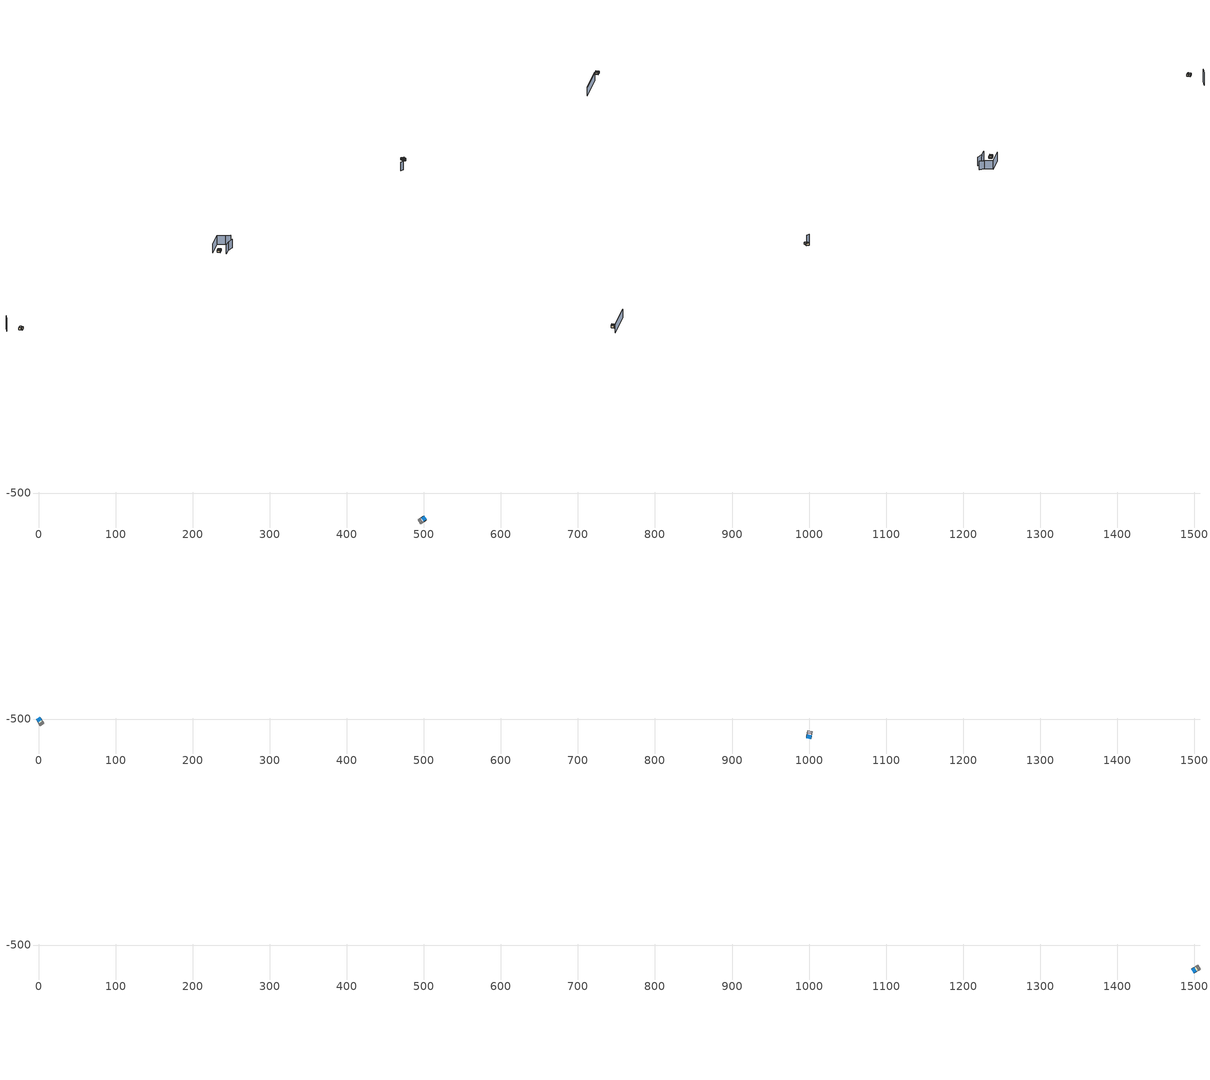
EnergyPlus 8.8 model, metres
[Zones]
1Perim
 floor adiabatic (115mmSandLimeBrick): 501.57,-535.73 497.55,-538.4 494.23,-533.4 498.26,-530.73 z4.48
 wall outside (U0-3): 501.57,-535.73 498.26,-530.73 z4.48:8.96
 wall to 1Core (115mmSandLimeBrick): 494.23,-533.4 497.55,-538.4 z4.48:8.96
 wall adiabatic (115mmSandLimeBrick): 498.26,-530.73 494.23,-533.4 / 497.55,-538.4 501.57,-535.73 z4.48:8.96
 window (Double): 501.52,-535.64 498.31,-530.81 z5.33:6.25
 ceiling adiabatic (115mmSandLimeBrick): 501.57,-535.73 498.26,-530.73 495.24,-532.73 498.55,-537.73 z8.96
 roof outside (U0-2): 498.55,-537.73 495.24,-532.73 494.23,-533.4 497.55,-538.4 z8.96
1Core
 floor adiabatic (115mmSandLimeBrick): 497.55,-538.4 495.65,-539.66 492.33,-534.66 494.23,-533.4 z4.48
 wall adiabatic (115mmSandLimeBrick): 494.23,-533.4 492.33,-534.66 495.65,-539.66 497.55,-538.4 z4.48:8.96
 ceiling adiabatic (115mmSandLimeBrick): 497.55,-538.4 494.23,-533.4 492.81,-534.34 496.12,-539.34 z8.96
 roof outside (U0-2): 496.12,-539.34 492.81,-534.34 492.33,-534.66 495.65,-539.66 z8.96
0Perim
 floor adiabatic (115mmSandLimeBrick): 2.58,-499.26 5.19,-503.33 0.13,-506.57 -2.47,-502.5 z8.96
 wall outside (U0-3): 2.58,-499.26 -2.47,-502.5 z8.96:13.43
 wall to 0Core (115mmSandLimeBrick): 0.13,-506.57 5.19,-503.33 z8.96:13.43
 wall adiabatic (115mmSandLimeBrick): -2.47,-502.5 0.13,-506.57 / 5.19,-503.33 2.58,-499.26 z8.96:13.43
 window (Double): 2.5,-499.32 -2.39,-502.44 z9.81:11.66
 ceiling adiabatic (115mmSandLimeBrick): 2.58,-499.26 -2.47,-502.5 -0.52,-505.55 4.54,-502.31 z13.43
 roof outside (U0-2): 4.54,-502.31 -0.52,-505.55 0.13,-506.57 5.19,-503.33 z13.43
0Core
 floor adiabatic (115mmSandLimeBrick): 5.19,-503.33 6.42,-505.25 1.36,-508.49 0.13,-506.57 z8.96
 wall adiabatic (115mmSandLimeBrick): 0.13,-506.57 1.36,-508.49 6.42,-505.25 5.19,-503.33 z8.96:13.43
 ceiling adiabatic (115mmSandLimeBrick): 5.19,-503.33 0.13,-506.57 1.06,-508.01 6.11,-504.77 z13.43
 roof outside (U0-2): 6.11,-504.77 1.06,-508.01 1.36,-508.49 6.42,-505.25 z13.43
2Perim
 floor adiabatic (115mmSandLimeBrick): 997.05,-522.55 997.79,-517.77 1003.72,-518.68 1002.98,-523.46 z8.96
 wall outside (U0-3): 997.05,-522.55 1002.98,-523.46 z8.96:13.43
 wall to 2Core (115mmSandLimeBrick): 1003.72,-518.68 997.79,-517.77 z8.96:13.43
 wall adiabatic (115mmSandLimeBrick): 1002.98,-523.46 1003.72,-518.68 / 997.79,-517.77 997.05,-522.55 z8.96:13.43
 window (Double): 997.15,-522.56 1002.88,-523.45 z9.81:11.66
 ceiling adiabatic (115mmSandLimeBrick): 997.05,-522.55 1002.98,-523.46 1003.53,-519.88 997.6,-518.96 z13.43
 roof outside (U0-2): 997.6,-518.96 1003.53,-519.88 1003.72,-518.68 997.79,-517.77 z13.43
2Core
 floor adiabatic (115mmSandLimeBrick): 997.79,-517.77 998.13,-515.52 1004.06,-516.43 1003.72,-518.68 z8.96
 wall adiabatic (115mmSandLimeBrick): 1003.72,-518.68 1004.06,-516.43 998.13,-515.52 997.79,-517.77 z8.96:13.43
 ceiling adiabatic (115mmSandLimeBrick): 997.79,-517.77 1003.72,-518.68 1003.98,-517 998.05,-516.08 z13.43
 roof outside (U0-2): 998.05,-516.08 1003.98,-517 1004.06,-516.43 998.13,-515.52 z13.43
3Perim
 floor adiabatic (115mmSandLimeBrick): 1498.47,-530.35 1502.55,-527.76 1505.77,-532.82 1501.69,-535.41 z13.43
 wall outside (U0-3): 1498.47,-530.35 1501.69,-535.41 z13.43:17.91
 wall to 3Core (115mmSandLimeBrick): 1505.77,-532.82 1502.55,-527.76 z13.43:17.91
 wall adiabatic (115mmSandLimeBrick): 1501.69,-535.41 1505.77,-532.82 / 1502.55,-527.76 1498.47,-530.35 z13.43:17.91
 window (Double): 1498.53,-530.44 1501.64,-535.33 z14.28:15.21
 ceiling adiabatic (115mmSandLimeBrick): 1498.47,-530.35 1501.69,-535.41 1504.75,-533.47 1501.53,-528.41 z17.91
 roof outside (U0-2): 1501.53,-528.41 1504.75,-533.47 1505.77,-532.82 1502.55,-527.76 z17.91
3Core
 floor adiabatic (115mmSandLimeBrick): 1502.55,-527.76 1504.47,-526.53 1507.69,-531.6 1505.77,-532.82 z13.43
 wall adiabatic (115mmSandLimeBrick): 1505.77,-532.82 1507.69,-531.6 1504.47,-526.53 1502.55,-527.76 z13.43:17.91
 ceiling adiabatic (115mmSandLimeBrick): 1502.55,-527.76 1505.77,-532.82 1507.21,-531.9 1503.99,-526.84 z17.91
 roof outside (U0-2): 1503.99,-526.84 1507.21,-531.9 1507.69,-531.6 1504.47,-526.53 z17.91
shading: -12.33,-479.08 -4.29,-469.2 z0:27; 532.41,-534.42 518.75,-537.28 / 518.75,-537.28 507.19,-544.19 / 985.39,-534.98 979.08,-534.42 z0:17.83; 521.04,-504.03 532.92,-516.51 / 532.92,-516.51 541.59,-521.19 z0:17.91; 491.18,-523.16,17.83 491.18,-523.16,0 521.04,-504.03,0 521.04,-504.03,17.91; 1498.2,-529.92,0 1498.2,-529.92,17.83 1446.22,-563.24,17.91 1446.22,-563.24,0; 1446.22,-563.24,17.91 1498.2,-529.92,17.83 1498.2,-529.92,17.91
[Site:GroundTemperature:BuildingSurface]
14, 14, 14, 14, 14, 14, 14, 14, 14, 14, 14, 14
[Site:GroundReflectance]
0.2, 0.2, 0.2, 0.2, 0.2, 0.2, 0.2, 0.2, 0.2, 0.2, 0.2, 0.2
[Site:GroundReflectance:SnowModifier]
1, 1
[Building]
Building: North Axis {deg}=0; Terrain=Suburbs; Loads Convergence Tolerance Value=.04; Temperature Convergence Tolerance Value {deltaC}=.4; Solar Distribution=MinimalShadowing; Maximum Number of Warmup Days=25
[Construction]
115mmSandLimeBrick: Plaster_0.005_115mmSandLimeBrick, Sand-Lime Brick_0.08_115mmSandLimeBrick, Plaster_0.08_115mmSandLimeBrick
U0-3: XPS Board_0.12_U0-3, General Concrete_0.2_U0-3
U0-2: XPS Board_0.18_U0-2, General Concrete_0.2_U0-2
Double: Generic Clear Glass 6mm_0.006_Double, ARGON_0.0013_Double, Generic Clear Glass 6mm_0.006_Double
[Material] Roughness=Rough; Thermal Absorptance=0.9
Name | Thickness {m} | Conductivity {W/m-K} | Density {kg/m3} | Specific Heat {J/kg-K} | Solar Absorptance | Visible Absorptance
Plaster_0.005_115mmSandLimeBrick | 0.005 | 1 | 2000 | 1130 | 0.6 | 0.6
Sand-Lime Brick_0.08_115mmSandLimeBrick | 0.08 | 0.56 | 1200 | 1000 | 0.6 | 0.6
Plaster_0.08_115mmSandLimeBrick | 0.08 | 1 | 2000 | 1130 | 0.6 | 0.6
XPS Board_0.12_U0-3 | 0.12 | 0.034 | 35 | 1400 | 0.6 | 0.6
General Concrete_0.2_U0-3; General Concrete_0.2_U0-2 | 0.2 | 2 | 2400 | 950 | 0.7 | 0.7
XPS Board_0.18_U0-2 | 0.18 | 0.034 | 35 | 1400 | 0.6 | 0.6
[WindowMaterial:Glazing]
Generic Clear Glass 6mm_0.006_Double: Optical Data Type=SpectralAverage; Window Glass Spectral Data Set=SpectralAverage; Thickness {m}=0.006; Solar Transmittance at Normal Incidence=0.68; Front Side Solar Reflectance at Normal Incidence=0.09; Back Side Solar Reflectance at Normal Incidence=0.1; Visible Transmittance at Normal Incidence=0.81; Front Side Visible Reflectance at Normal Incidence=0.11; Back Side Visible Reflectance at Normal Incidence=0.12; Infrared Transmittance at Normal Incidence=0; Front Side Infrared Hemispherical Emissivity=0.2; Back Side Infrared Hemispherical Emissivity=0.2; Conductivity {W/m-K}=0.9; Dirt Correction Factor for Solar and Visible Transmittance=1
[WindowMaterial:Gas]
ARGON_0.0013_Double: Gas Type=ARGON; Thickness {m}=0.0013
[EnergyManagementSystem:Sensor]
Name | Output:Variable or Output:Meter Index Key | Output:Variable or Output:Meter
OutdoorTemp | Environment | Site Outdoor Air Drybulb Temperature
OutdoorRelHumid | Environment | Site Outdoor Air Relative Humidity
USRNATVENT_0Perim; USRNATVENT_1Perim; USRNATVENT_2Perim; USRNATVENT_3Perim | AllOff | Schedule Value
[Zone] Type=1; Multiplier=1; Zone Inside Convection Algorithm=TARP; Zone Outside Convection Algorithm=DOE-2
Name | Volume {m3} | Floor Area {m2}
0Perim; 1Perim; 2Perim; 3Perim | 129.857 | 29.0009
0Core; 1Core; 2Core; 3Core | 61.1997 | 13.6677
[People] Number of People Schedule=30HrWk; Number of People Calculation Method=People/Area; People per Zone Floor Area {person/m2}=0.05; Fraction Radiant=0.3; Sensible Heat Fraction=AUTOCALCULATE; Carbon Dioxide Generation Rate {m3/s-W}=3.82e-08; Enable ASHRAE 55 Comfort Warnings=No; Mean Radiant Temperature Calculation Type=ZoneAveraged; Clothing Insulation Calculation Method=DynamicClothingModelASHRAE55; Thermal Comfort Model 1 Type=AdaptiveASH55
Name | Zone or ZoneList | Activity Level Schedule | Work Efficiency Schedule | Air Velocity Schedule
People 0Perim | 0Perim | 0PerimPeopleActivity | 0PerimWorkEfficiency | 0PerimAirVelocity
People 0Core | 0Core | 0CorePeopleActivity | 0CoreWorkEfficiency | 0CoreAirVelocity
People 1Perim | 1Perim | 1PerimPeopleActivity | 1PerimWorkEfficiency | 1PerimAirVelocity
People 1Core | 1Core | 1CorePeopleActivity | 1CoreWorkEfficiency | 1CoreAirVelocity
People 2Perim | 2Perim | 2PerimPeopleActivity | 2PerimWorkEfficiency | 2PerimAirVelocity
People 2Core | 2Core | 2CorePeopleActivity | 2CoreWorkEfficiency | 2CoreAirVelocity
People 3Perim | 3Perim | 3PerimPeopleActivity | 3PerimWorkEfficiency | 3PerimAirVelocity
People 3Core | 3Core | 3CorePeopleActivity | 3CoreWorkEfficiency | 3CoreAirVelocity
[ElectricEquipment] Schedule=60HrWk; Design Level Calculation Method=Watts/Area; Watts per Zone Floor Area {W/m2}=15; Fraction Latent=0; Fraction Radiant=.2; Fraction Lost=0
Name | Zone or ZoneList
0Perim Equipment 1 | 0Perim
0Core Equipment 1 | 0Core
1Perim Equipment 1 | 1Perim
1Core Equipment 1 | 1Core
2Perim Equipment 1 | 2Perim
2Core Equipment 1 | 2Core
3Perim Equipment 1 | 3Perim
3Core Equipment 1 | 3Core
[Lights] Schedule=60HrWk; Design Level Calculation Method=Watts/Area; Watts per Zone Floor Area {W/m2}=10; Return Air Fraction=0; Fraction Radiant=.42; Fraction Visible=.18; Fraction Replaceable=1
Name | Zone or ZoneList
0Perim General lighting | 0Perim
0Core General lighting | 0Core
1Perim General lighting | 1Perim
1Core General lighting | 1Core
2Perim General lighting | 2Perim
2Core General lighting | 2Core
3Perim General lighting | 3Perim
3Core General lighting | 3Core
[Daylighting:Controls] Daylighting Method=SplitFlux; Lighting Control Type=Continuous; Minimum Input Power Fraction for Continuous or ContinuousOff Dimming Control=0.1; Minimum Light Output Fraction for Continuous or ContinuousOff Dimming Control=0.1; Number of Stepped Control Steps=3; Probability Lighting will be Reset When Needed in Manual Stepped Control=1; Glare Calculation Azimuth Angle of View Direction Clockwise from Zone y-Axis {deg}=0; Maximum Allowable Discomfort Glare Index=22; Fraction of Zone Controlled by Reference Point 1=1; Illuminance Setpoint at Reference Point 1 {lux}=500
Name | Zone | Glare Calculation Daylighting Reference Point | Daylighting Reference Point 1
0Perim_DaylCtrl | 0Perim | 0Perim_DaylRefPt1 | 0Perim_DaylRefPt1
0Core_DaylCtrl | 0Core | 0Core_DaylRefPt1 | 0Core_DaylRefPt1
1Perim_DaylCtrl | 1Perim | 1Perim_DaylRefPt1 | 1Perim_DaylRefPt1
1Core_DaylCtrl | 1Core | 1Core_DaylRefPt1 | 1Core_DaylRefPt1
2Perim_DaylCtrl | 2Perim | 2Perim_DaylRefPt1 | 2Perim_DaylRefPt1
2Core_DaylCtrl | 2Core | 2Core_DaylRefPt1 | 2Core_DaylRefPt1
3Perim_DaylCtrl | 3Perim | 3Perim_DaylRefPt1 | 3Perim_DaylRefPt1
3Core_DaylCtrl | 3Core | 3Core_DaylRefPt1 | 3Core_DaylRefPt1
[ZoneControl:Thermostat]
Name | Zone or ZoneList | Control Type Schedule | Control 1
0Perim Thermostat | 0Perim | 0PerimZoneControlTypeSched | Dual Setpoint - Zone 0Perim
0Core Thermostat | 0Core | 0CoreZoneControlTypeSched | Dual Setpoint - Zone 0Core
1Perim Thermostat | 1Perim | 1PerimZoneControlTypeSched | Dual Setpoint - Zone 1Perim
1Core Thermostat | 1Core | 1CoreZoneControlTypeSched | Dual Setpoint - Zone 1Core
2Perim Thermostat | 2Perim | 2PerimZoneControlTypeSched | Dual Setpoint - Zone 2Perim
2Core Thermostat | 2Core | 2CoreZoneControlTypeSched | Dual Setpoint - Zone 2Core
3Perim Thermostat | 3Perim | 3PerimZoneControlTypeSched | Dual Setpoint - Zone 3Perim
3Core Thermostat | 3Core | 3CoreZoneControlTypeSched | Dual Setpoint - Zone 3Core
[ThermostatSetpoint:DualSetpoint]
Name | Heating Setpoint Temperature Schedule | Cooling Setpoint Temperature Schedule
Dual Setpoint - Zone 0Perim | 0PerimHeating_SP_Sch | 0PerimCooling_SP_Sch
Dual Setpoint - Zone 0Core | 0CoreHeating_SP_Sch | 0CoreCooling_SP_Sch
Dual Setpoint - Zone 1Perim | 1PerimHeating_SP_Sch | 1PerimCooling_SP_Sch
Dual Setpoint - Zone 1Core | 1CoreHeating_SP_Sch | 1CoreCooling_SP_Sch
Dual Setpoint - Zone 2Perim | 2PerimHeating_SP_Sch | 2PerimCooling_SP_Sch
Dual Setpoint - Zone 2Core | 2CoreHeating_SP_Sch | 2CoreCooling_SP_Sch
Dual Setpoint - Zone 3Perim | 3PerimHeating_SP_Sch | 3PerimCooling_SP_Sch
Dual Setpoint - Zone 3Core | 3CoreHeating_SP_Sch | 3CoreCooling_SP_Sch
[Zone equipment]
0Perim: 0Perim Ideal Loads Air
0Core: 0Core Ideal Loads Air
1Perim: 1Perim Ideal Loads Air
1Core: 1Core Ideal Loads Air
2Perim: 2Perim Ideal Loads Air
2Core: 2Core Ideal Loads Air
3Perim: 3Perim Ideal Loads Air
3Core: 3Core Ideal Loads Air
[ZoneHVAC:IdealLoadsAirSystem] Maximum Heating Supply Air Temperature {C}=30; Minimum Cooling Supply Air Temperature {C}=18; Maximum Heating Supply Air Humidity Ratio {kgWater/kgDryAir}=0.01; Minimum Cooling Supply Air Humidity Ratio {kgWater/kgDryAir}=0.008; Heating Limit=NoLimit; Maximum Heating Air Flow Rate {m3/s}=100; Cooling Limit=NoLimit; Maximum Cooling Air Flow Rate {m3/s}=100; Heating Availability Schedule=AllOn; Cooling Availability Schedule=AllOn; Dehumidification Control Type=None; Humidification Control Type=None; Demand Controlled Ventilation Type=OccupancySchedule; Outdoor Air Economizer Type=NoEconomizer; Heat Recovery Type=Enthalpy; Sensible Heat Recovery Effectiveness=0.7; Latent Heat Recovery Effectiveness=0.65
Name | Design Specification Outdoor Air Object
0Perim Ideal Loads Air | 0PerimMinFreshAir
0Core Ideal Loads Air | 0CoreMinFreshAir
1Perim Ideal Loads Air | 1PerimMinFreshAir
1Core Ideal Loads Air | 1CoreMinFreshAir
2Perim Ideal Loads Air | 2PerimMinFreshAir
2Core Ideal Loads Air | 2CoreMinFreshAir
3Perim Ideal Loads Air | 3PerimMinFreshAir
3Core Ideal Loads Air | 3CoreMinFreshAir
[DesignSpecification:OutdoorAir] Outdoor Air Method=Sum; Outdoor Air Flow per Person {m3/s-person}=0.0005; Outdoor Air Flow per Zone Floor Area {m3/s-m2}=0.0005; Outdoor Air Schedule=30HrWk
0PerimMinFreshAir; 0CoreMinFreshAir; 1PerimMinFreshAir; 1CoreMinFreshAir; 2PerimMinFreshAir; 2CoreMinFreshAir; 3PerimMinFreshAir; 3CoreMinFreshAir
[ZoneVentilation:DesignFlowRate] Schedule=AllOn; Design Flow Rate Calculation Method=AirChanges/Hour; Air Changes per Hour {1/hr}=0; Ventilation Type=NATURAL; Fan Pressure Rise {Pa}=0; Fan Total Efficiency=1; Constant Term Coefficient=1; Temperature Term Coefficient=0; Velocity Term Coefficient=0; Velocity Squared Term Coefficient=0; Minimum Indoor Temperature {C}=18; Delta Temperature {deltaC}=1; Maximum Wind Speed {m/s}=40
Name | Zone or ZoneList
0Perim ScheduledVent | 0Perim
1Perim ScheduledVent | 1Perim
2Perim ScheduledVent | 2Perim
3Perim ScheduledVent | 3Perim
[EnergyManagementSystem:Actuator] Actuated Component Type=Schedule:Constant; Actuated Component Control Type=Schedule Value
Name | Actuated Component Unique
NATVENT_AVAIL_SCHED_ACTUATOR_0Perim | NATVENT_AVAIL_SCHED_0Perim
NATVENT_AVAIL_SCHED_ACTUATOR_1Perim | NATVENT_AVAIL_SCHED_1Perim
NATVENT_AVAIL_SCHED_ACTUATOR_2Perim | NATVENT_AVAIL_SCHED_2Perim
NATVENT_AVAIL_SCHED_ACTUATOR_3Perim | NATVENT_AVAIL_SCHED_3Perim
[EnergyManagementSystem:ProgramCallingManager]
My 0Perim_Setpoint_Schedule_Calculator_Example: BeginTimestepBeforePredictor; 0Perim_ErlEnforceBinary
My 1Perim_Setpoint_Schedule_Calculator_Example: BeginTimestepBeforePredictor; 1Perim_ErlEnforceBinary
My 2Perim_Setpoint_Schedule_Calculator_Example: BeginTimestepBeforePredictor; 2Perim_ErlEnforceBinary
My 3Perim_Setpoint_Schedule_Calculator_Example: BeginTimestepBeforePredictor; 3Perim_ErlEnforceBinary
[EnergyManagementSystem:Program]
0Perim_ErlEnforceBinary: IF (USRNATVENT_0Perim > 0); Set NATVENT_AVAIL_SCHED_ACTUATOR_0Perim = 1; ELSE; Set NATVENT_AVAIL_SCHED_ACTUATOR_0Perim = 0; ENDIF
1Perim_ErlEnforceBinary: IF (USRNATVENT_1Perim > 0); Set NATVENT_AVAIL_SCHED_ACTUATOR_1Perim = 1; ELSE; Set NATVENT_AVAIL_SCHED_ACTUATOR_1Perim = 0; ENDIF
2Perim_ErlEnforceBinary: IF (USRNATVENT_2Perim > 0); Set NATVENT_AVAIL_SCHED_ACTUATOR_2Perim = 1; ELSE; Set NATVENT_AVAIL_SCHED_ACTUATOR_2Perim = 0; ENDIF
3Perim_ErlEnforceBinary: IF (USRNATVENT_3Perim > 0); Set NATVENT_AVAIL_SCHED_ACTUATOR_3Perim = 1; ELSE; Set NATVENT_AVAIL_SCHED_ACTUATOR_3Perim = 0; ENDIF
[ZoneVentilation:WindandStackOpenArea] Opening Effectiveness=0; Effective Angle {deg}=0; Discharge Coefficient for Opening=0.6; Minimum Indoor Temperature {C}=22; Maximum Indoor Temperature {C}=100; Delta Temperature {deltaC}=1; Minimum Outdoor Temperature {C}=22; Maximum Outdoor Temperature {C}=26; Maximum Wind Speed {m/s}=40
Name | Zone | Opening Area {m2} | Opening Area Fraction Schedule | Height Difference {m}
0PerimNatVent_Buoy | 0Perim | 8.59715 | NATVENT_AVAIL_SCHED_0Perim | 0.463209
1PerimNatVent_Buoy | 1Perim | 4.29858 | NATVENT_AVAIL_SCHED_1Perim | 0.231604
2PerimNatVent_Buoy | 2Perim | 8.59715 | NATVENT_AVAIL_SCHED_2Perim | 0.463209
3PerimNatVent_Buoy | 3Perim | 4.29858 | NATVENT_AVAIL_SCHED_3Perim | 0.231604
[ZoneInfiltration:DesignFlowRate] Schedule=On; Design Flow Rate Calculation Method=AirChanges/Hour; Air Changes per Hour {1/hr}=0.5; Constant Term Coefficient=1; Temperature Term Coefficient=0; Velocity Term Coefficient=0; Velocity Squared Term Coefficient=0
Name | Zone or ZoneList
0PerimInfiltration | 0Perim
1PerimInfiltration | 1Perim
2PerimInfiltration | 2Perim
3PerimInfiltration | 3Perim
[WaterUse:Equipment]
Name | Peak Flow Rate {m3/s} | Flow Rate Fraction Schedule | Target Temperature Schedule | Hot Water Supply Temperature Schedule | Cold Water Supply Temperature Schedule
DHW 0Perim | 0 | equipOffice | DHW Supply Temperature 0Perim | DHW Supply Temperature 0Perim | DHW Mains Temperature 0Perim
DHW 0Core | 3.79659e-06 | 60HrWk | DHW Supply Temperature 0Core | DHW Supply Temperature 0Core | DHW Mains Temperature 0Core
DHW 1Perim | 0 | equipOffice | DHW Supply Temperature 1Perim | DHW Supply Temperature 1Perim | DHW Mains Temperature 1Perim
DHW 1Core | 3.79659e-06 | 60HrWk | DHW Supply Temperature 1Core | DHW Supply Temperature 1Core | DHW Mains Temperature 1Core
DHW 2Perim | 0 | equipOffice | DHW Supply Temperature 2Perim | DHW Supply Temperature 2Perim | DHW Mains Temperature 2Perim
DHW 2Core | 3.79659e-06 | 60HrWk | DHW Supply Temperature 2Core | DHW Supply Temperature 2Core | DHW Mains Temperature 2Core
DHW 3Perim | 0 | equipOffice | DHW Supply Temperature 3Perim | DHW Supply Temperature 3Perim | DHW Mains Temperature 3Perim
DHW 3Core | 3.79659e-06 | 60HrWk | DHW Supply Temperature 3Core | DHW Supply Temperature 3Core | DHW Mains Temperature 3Core
[Schedule:Constant]
On: On/Off, 1
0PerimPeopleActivity; 0CorePeopleActivity; 1PerimPeopleActivity; 1CorePeopleActivity; 2PerimPeopleActivity; 2CorePeopleActivity; 3PerimPeopleActivity; 3CorePeopleActivity: Any Number, 125.28
0PerimAirVelocity; 0CoreAirVelocity; 1PerimAirVelocity; 1CoreAirVelocity; 2PerimAirVelocity; 2CoreAirVelocity; 3PerimAirVelocity; 3CoreAirVelocity: Any Number, 0.2
0PerimWorkEfficiency; 0CoreWorkEfficiency; 1PerimWorkEfficiency; 1CoreWorkEfficiency; 2PerimWorkEfficiency; 2CoreWorkEfficiency; 3PerimWorkEfficiency; 3CoreWorkEfficiency: Any Number, 0
0PerimHeating_SP_Sch; 0PerimCooling_SP_Sch; 0CoreHeating_SP_Sch; 0CoreCooling_SP_Sch; 1PerimHeating_SP_Sch; 1PerimCooling_SP_Sch; 1CoreHeating_SP_Sch; 1CoreCooling_SP_Sch; 2PerimHeating_SP_Sch; 2PerimCooling_SP_Sch; 2CoreHeating_SP_Sch; 2CoreCooling_SP_Sch; 3PerimHeating_SP_Sch; 3PerimCooling_SP_Sch; 3CoreHeating_SP_Sch; 3CoreCooling_SP_Sch: Temperature, 22
0PerimZoneControlTypeSched; 0CoreZoneControlTypeSched; 1PerimZoneControlTypeSched; 1CoreZoneControlTypeSched; 2PerimZoneControlTypeSched; 2CoreZoneControlTypeSched; 3PerimZoneControlTypeSched; 3CoreZoneControlTypeSched: Any Number, 4
NATVENT_AVAIL_SCHED_0Perim; NATVENT_AVAIL_SCHED_1Perim; NATVENT_AVAIL_SCHED_2Perim; NATVENT_AVAIL_SCHED_3Perim: Fraction, 1
DHW Supply Temperature 0Perim; DHW Supply Temperature 0Core; DHW Supply Temperature 1Perim; DHW Supply Temperature 1Core; DHW Supply Temperature 2Perim; DHW Supply Temperature 2Core; DHW Supply Temperature 3Perim; DHW Supply Temperature 3Core: Temperature, 65
DHW Mains Temperature 0Perim; DHW Mains Temperature 0Core; DHW Mains Temperature 1Perim; DHW Mains Temperature 1Core; DHW Mains Temperature 2Perim; DHW Mains Temperature 2Core; DHW Mains Temperature 3Perim; DHW Mains Temperature 3Core: Temperature, 10
[Schedule:Year]
30HrWk: 30HrWk, 1, 1, 12, 31
AllOn: AllOn, 1, 1, 12, 31
equipOffice: equipOffice, 1, 1, 12, 31
60HrWk: 60HrWk, 1, 1, 12, 31
AllOff: AllOff, 1, 1, 12, 31
[Schedule:Week:Daily]
30HrWk: 30HrWkDay, 30HrWkDay, 30HrWkDay, 30HrWkDay, 30HrWkDay, 30HrWkDay, 30HrWkDay, 30HrWkDay, 30HrWkDay, 30HrWkDay, 30HrWkDay, 30HrWkDay
AllOn: AllOn, AllOn, AllOn, AllOn, AllOn, AllOn, AllOn, AllOn, AllOn, AllOn, AllOn, AllOn
equipOffice: equipOfficeWeekEnd, equipOffice, equipOffice, equipOffice, equipOffice, equipOffice, equipOfficeWeekEnd, equipOfficeWeekEnd, equipOffice, equipOffice, equipOffice, equipOffice
60HrWk: 60HrWkDay, 60HrWkDay, 60HrWkDay, 60HrWkDay, 60HrWkDay, 60HrWkDay, 60HrWkDay, 60HrWkDay, 60HrWkDay, 60HrWkDay, 60HrWkDay, 60HrWkDay
AllOff: AllOff, AllOff, AllOff, AllOff, AllOff, AllOff, AllOff, AllOff, AllOff, AllOff, AllOff, AllOff
[Schedule:Day:Hourly]
30HrWkDay; equipOffice; equipOfficeWeekEnd: 0.1, 0.1, 0.1, 0.1, 0.1, 0.1, 0.1, 0.2, 0.4, 0.6, 0.8, 0.8, 0.4, 0.6, 0.8, 0.8, 0.4, 0.2, 0.1, 0.1, 0.1, 0.1, 0.1, 0.1
AllOn: 1, 1, 1, 1, 1, 1, 1, 1, 1, 1, 1, 1, 1, 1, 1, 1, 1, 1, 1, 1, 1, 1, 1, 1
60HrWkDay: 0.2, 0.2, 0.2, 0.2, 0.2, 0.2, 0.2, 0.4, 0.8, 0.8, 1, 1, 0.8, 1, 1, 1, 0.8, 0.4, 0.2, 0.2, 0.2, 0.2, 0.2, 0.2
AllOff: 0, 0, 0, 0, 0, 0, 0, 0, 0, 0, 0, 0, 0, 0, 0, 0, 0, 0, 0, 0, 0, 0, 0, 0
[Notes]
----  This file was generated with Archsim v.4.0.2.17
-------------------------ERL SENSORS--------------------------
115mmSandLimeBrick GasType: Partition
